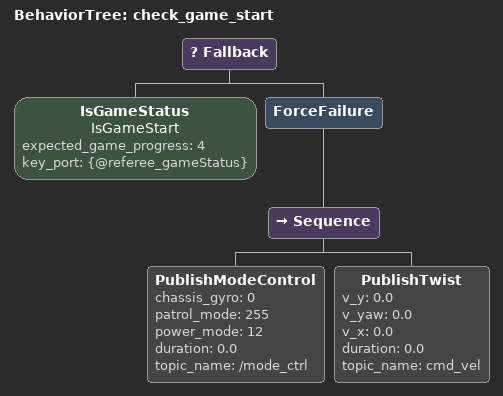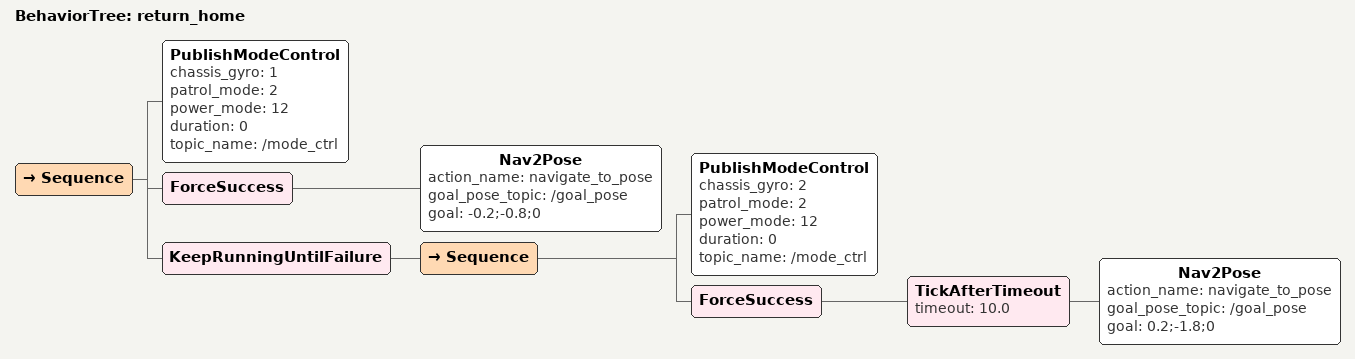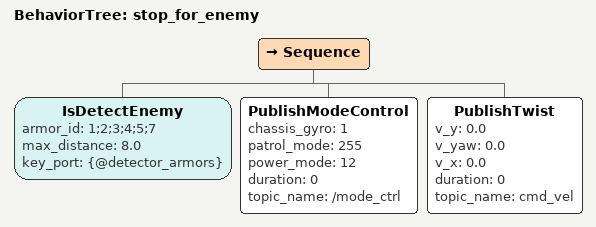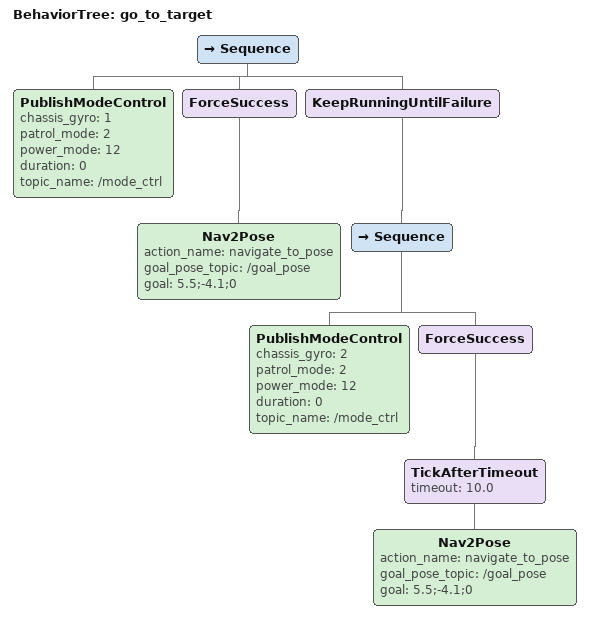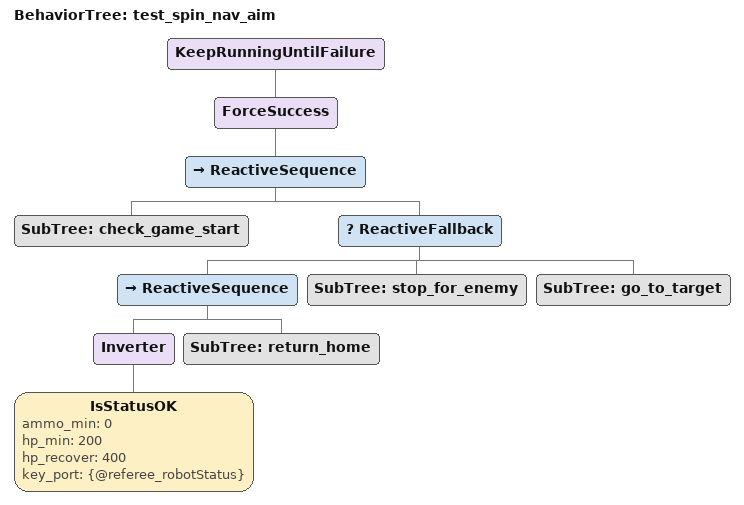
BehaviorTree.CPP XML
<?xml version="1.0" encoding="UTF-8"?>
<!--
  测试行为树: 比赛开始 -> 小陀螺 + 去目标点
  - 检测到敌人: 停底盘，交给自瞄打
  - 机器人状态不好: 回起始点

  使用前请修改:
  - target_goal (目标点)
  - home_goal   (起始点)
-->
<root BTCPP_format="4">

  <!-- 子树: 比赛开始判定 -->
  <BehaviorTree ID="check_game_start">
    <Fallback>
      <IsGameStatus name="IsGameStart"
                    expected_game_progress="4"
                    key_port="{@referee_gameStatus}"/>
      <ForceFailure>
        <Sequence>
          <PublishModeControl chassis_gyro="0"
                              patrol_mode="255"
                              power_mode="12"
                              duration="0.0"
                              topic_name="/mode_ctrl"/>
          <PublishTwist v_y="0.0"
                        v_yaw="0.0"
                        v_x="0.0"
                        duration="0.0"
                        topic_name="cmd_vel"/>
        </Sequence>
      </ForceFailure>
    </Fallback>
  </BehaviorTree>

  <!-- 子树: 状态异常则回家, 到达后定期纠偏 -->
  <BehaviorTree ID="return_home">
    <Sequence>
      <!-- 导航出去 正常陀螺模式 -->
      <PublishModeControl chassis_gyro="1"
                          patrol_mode="2"
                          power_mode="12"
                          duration="0"
                          topic_name="/mode_ctrl"/>
      <ForceSuccess>
        <Nav2Pose action_name="navigate_to_pose"
                  goal_pose_topic="/goal_pose"
                  goal="-0.2;-0.8;0"/>
      </ForceSuccess>
      <!-- 到达后: 全程模式2纠偏 陀螺速度减慢 移动就便快 -->
      <KeepRunningUntilFailure>
        <Sequence>
          <PublishModeControl chassis_gyro="2"
                              patrol_mode="2"
                              power_mode="12"
                              duration="0"
                              topic_name="/mode_ctrl"/>
          <ForceSuccess>
            <TickAfterTimeout timeout="10.0">
              <Nav2Pose action_name="navigate_to_pose"
                        goal_pose_topic="/goal_pose"
                        goal="0.2;-1.8;0"/>
            </TickAfterTimeout>
          </ForceSuccess>
        </Sequence>
      </KeepRunningUntilFailure>
    </Sequence>
  </BehaviorTree>

  <!-- 停底盘，让自瞄接管 -->
  <BehaviorTree ID="stop_for_enemy">
    <Sequence>
      <IsDetectEnemy armor_id="1;2;3;4;5;7"
                    max_distance="8.0"
                    key_port="{@detector_armors}"/>
      <PublishModeControl chassis_gyro="1"
                          patrol_mode="255"
                          power_mode="12"
                          duration="0"
                          topic_name="/mode_ctrl"/>
      <PublishTwist v_y="0.0"
                    v_yaw="0.0"
                    v_x="0.0"
                    duration="0"
                    topic_name="cmd_vel"/>
    </Sequence>
  </BehaviorTree>

  <!-- 子树: 正常巡航 -> 开小陀螺 + 去目标点, 到达后定期纠偏 -->
  <BehaviorTree ID="go_to_target">
    <Sequence>
      <!-- 首次导航: 模式1 -->
      <PublishModeControl chassis_gyro="1"
                          patrol_mode="2"
                          power_mode="12"
                          duration="0"
                          topic_name="/mode_ctrl"/>
      <ForceSuccess>
        <Nav2Pose action_name="navigate_to_pose"
                  goal_pose_topic="/goal_pose"
                  goal="5.5;-4.1;0"/>
      </ForceSuccess>
      <!-- 到达后: 全程模式2纠偏 -->
      <KeepRunningUntilFailure>
        <Sequence>
          <PublishModeControl chassis_gyro="2"
                              patrol_mode="2"
                              power_mode="12"
                              duration="0"
                              topic_name="/mode_ctrl"/>
          <ForceSuccess>
            <TickAfterTimeout timeout="10.0">
              <Nav2Pose action_name="navigate_to_pose"
                        goal_pose_topic="/goal_pose"
                        goal="5.5;-4.1;0"/>
            </TickAfterTimeout>
          </ForceSuccess>
        </Sequence>
      </KeepRunningUntilFailure>
    </Sequence>
  </BehaviorTree>

  <!-- 主行为树 -->
  <BehaviorTree ID="test_spin_nav_aim">
    <KeepRunningUntilFailure>
      <ForceSuccess>
        <ReactiveSequence>
          <SubTree ID="check_game_start"/>
          <ReactiveFallback>
            <!-- 状态异常优先 -->
            <ReactiveSequence>
              <Inverter>
                <IsStatusOK ammo_min="0"
                            hp_min="200"
                            hp_recover="400"
                            key_port="{@referee_robotStatus}"/>
              </Inverter>
              <SubTree ID="return_home"/>
            </ReactiveSequence>
            <!-- 有敌人: 停底盘 -->
            <SubTree ID="stop_for_enemy"/>
            <!-- 正常: 小陀螺 + 去目标点 -->
            <SubTree ID="go_to_target"/>
          </ReactiveFallback>
        </ReactiveSequence>
      </ForceSuccess>
    </KeepRunningUntilFailure>
  </BehaviorTree>

  <!-- 节点模型 (Groot可视化用) -->

</root>
